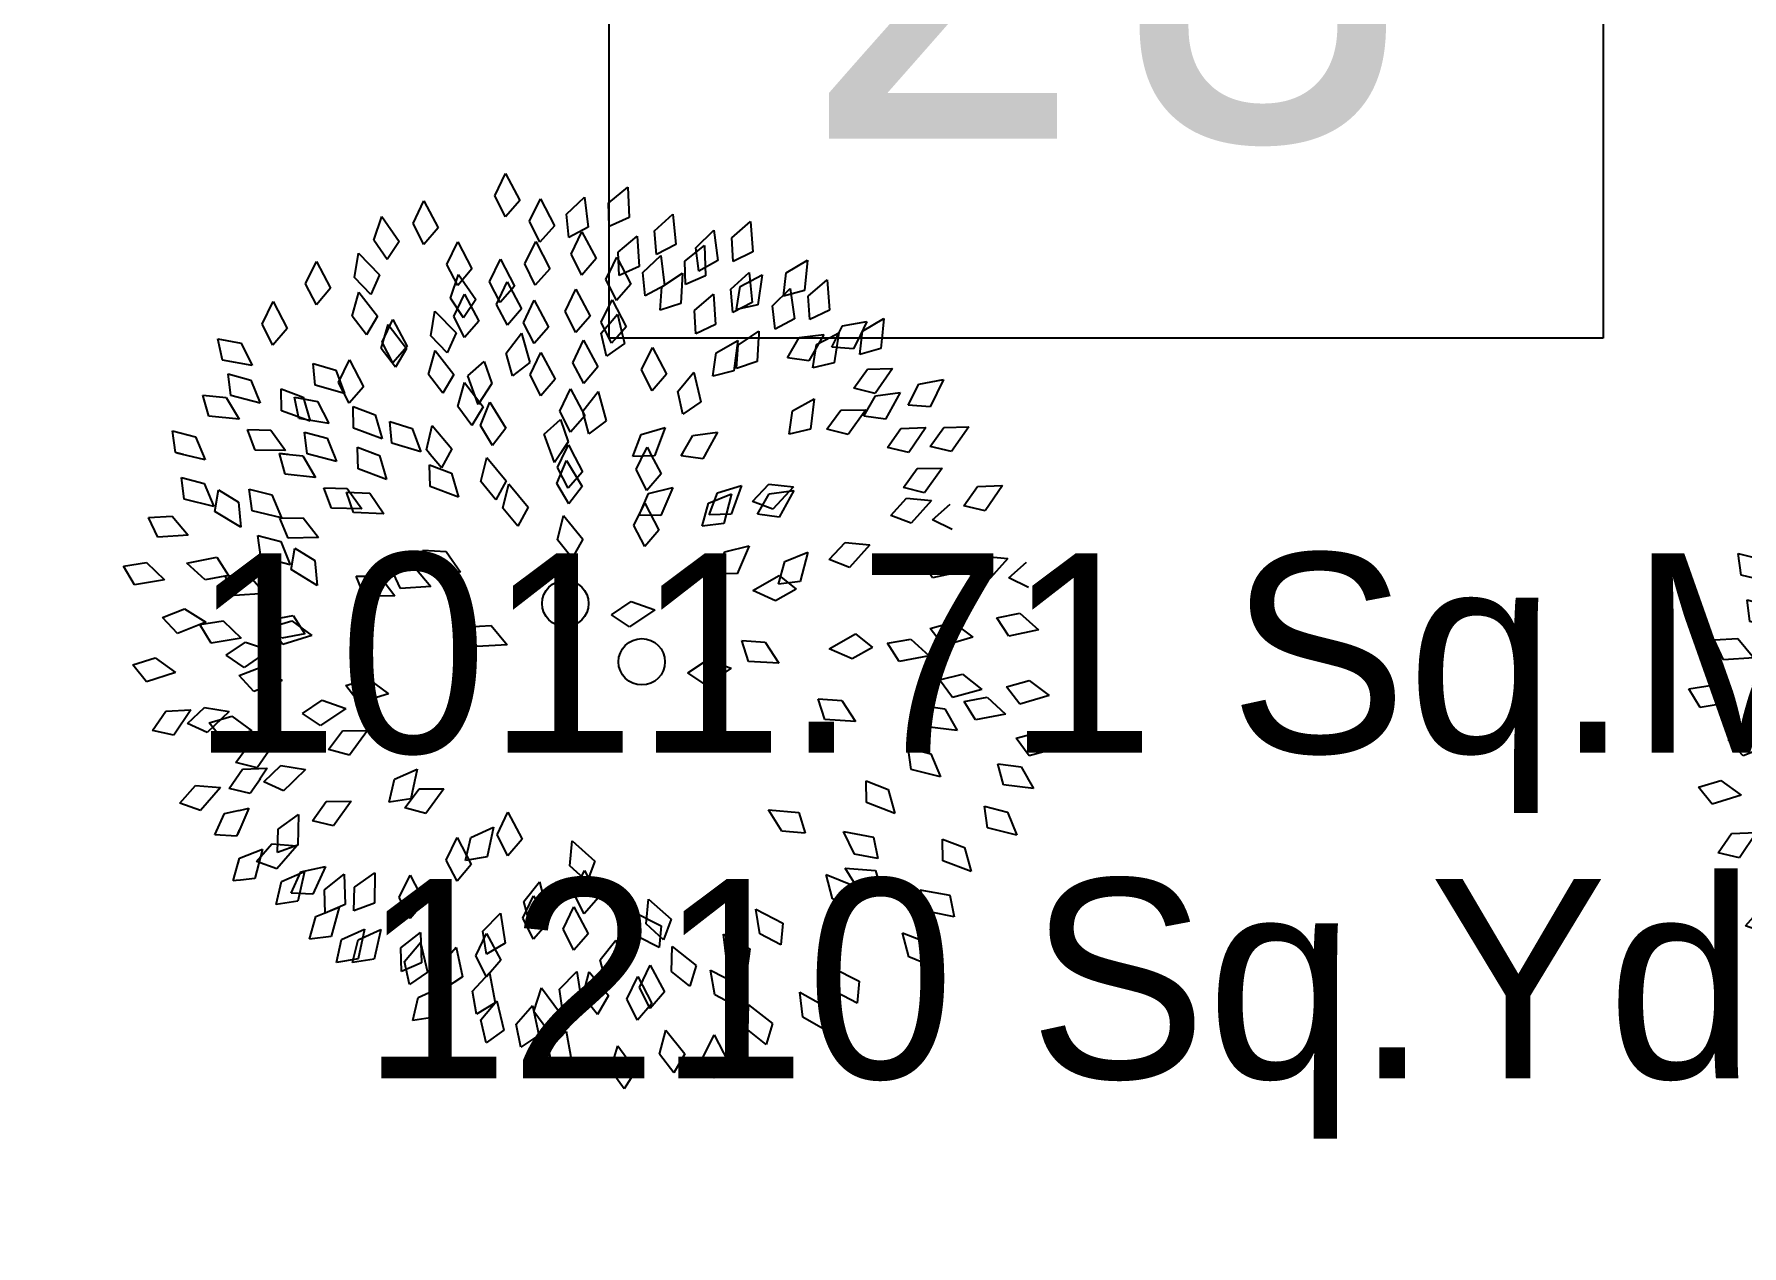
# Model space of a CAD drawing. Header units: millimetres. Extents: x -176651 to 388869, y -469666 to 486614.
# Drawn here: x 252158 to 260717, y 97025 to 103097 of the extents above; entities that cross this region are included whole.
import ezdxf

# ---------------------------------------------------------------- set-up
doc = ezdxf.new("R2010")
doc.units = ezdxf.units.MM
doc.layers.add('A- FURNITURE', color=252, linetype='Continuous', lineweight=0)
doc.layers.add('L-TREEEES', color=8, linetype='Continuous', lineweight=25)
for name, color, linetype in [('ad-Plot Areas-Sq.Mts', 8, 'Continuous'), ('ad-Plot Areas-Sq.Yds', 8, 'Continuous'), ('ad-Plot Numbers', 2, 'Continuous')]:
    doc.layers.add(name, color=color, linetype=linetype)
doc.styles.add('$0$grid_text', font='verdana.ttf', dxfattribs={"width": 0.9})
doc.styles.add('MtX_Century_Gothic', font='GOTHIC.TTF')

# ---------------------------------------------------------------- blocks, each defined once
blk = doc.blocks.new('A$Cbbea0351')
at = {"layer": 'ad-Plot Areas-Sq.Mts', "linetype": 'Continuous', "insert": (-109951.3, -366769.1), "char_height": 1000, "width": 9668.736, "attachment_point": 5, "style": 'MtX_Century_Gothic', "bg_fill": 2}
blk.add_mtext('1011.71 Sq.Mts', dxfattribs=at)
at = {"layer": 'ad-Plot Numbers', "linetype": 'Continuous', "insert": (-110045.8, -363059.2), "char_height": 2000, "width": 2981.719, "attachment_point": 5, "style": '$0$grid_text', "bg_fill": 18, "box_fill_scale": 1.5, "bg_fill_color": 257, "bg_fill_transparency": 0}
blk.add_mtext('28', dxfattribs=at)
at = {"layer": 'ad-Plot Areas-Sq.Yds', "linetype": 'Continuous', "insert": (-109951.3, -368400.7), "char_height": 1000, "width": 7884.158, "attachment_point": 5, "style": 'MtX_Century_Gothic', "bg_fill": 2}
blk.add_mtext('1210 Sq.Yds', dxfattribs=at)
blk = doc.blocks.new('qerfefr')
at = {"layer": 'L-TREEEES', "color": 96, "ltscale": 1.622888}
for p, q in [((260796.6039, 1945721.7741, 129.9135), (260796.686, 1945721.8685, 129.9135)), ((260796.686, 1945721.8685, 129.9135), (260796.719, 1945721.7197, 129.9135)), ((260796.6282, 1945721.6587, 129.9135), (260796.6039, 1945721.7741, 129.9135)), ((260796.719, 1945721.7197, 129.9135), (260796.6282, 1945721.6587, 129.9135)), ((260796.7383, 1945721.6058, 129.9135), (260796.821, 1945721.6998, 129.9135)), ((260796.821, 1945721.6998, 129.9135), (260796.8531, 1945721.5507, 129.9135)), ((260796.762, 1945721.4903, 129.9135), (260796.7383, 1945721.6058, 129.9135)), ((260796.9265, 1945721.5914, 129.9135), (260797.0369, 1945721.6503, 129.9135)), ((260797.0369, 1945721.6503, 129.9135), (260797.0146, 1945721.4995, 129.9135)), ((260797.1451, 1945721.5912, 129.9135), (260797.2599, 1945721.6411, 129.9135)), ((260797.2599, 1945721.6411, 129.9135), (260797.2257, 1945721.4926, 129.9135)), ((260796.8531, 1945721.5507, 129.9135), (260796.762, 1945721.4903, 129.9135)), ((260796.9081, 1945721.4749, 129.9135), (260796.9265, 1945721.5914, 129.9135)), ((260797.1175, 1945721.4766, 129.9135), (260797.1451, 1945721.5912, 129.9135)), ((260796.6597, 1945721.4054, 129.9135), (260796.7427, 1945721.4991, 129.9135)), ((260796.7427, 1945721.4991, 129.9135), (260796.7743, 1945721.3499, 129.9135)), ((260797.0146, 1945721.4995, 129.9135), (260796.9081, 1945721.4749, 129.9135)), ((260797.2257, 1945721.4926, 129.9135), (260797.1175, 1945721.4766, 129.9135)), ((260797.3303, 1945721.395, 129.9135), (260797.4418, 1945721.452, 129.9135)), ((260797.4418, 1945721.452, 129.9135), (260797.4168, 1945721.3016, 129.9135)), ((260796.683, 1945721.2898, 129.9135), (260796.6597, 1945721.4054, 129.9135)), ((260796.7743, 1945721.3499, 129.9135), (260796.683, 1945721.2898, 129.9135)), ((260797.1269, 1945721.3401, 129.9135), (260797.2404, 1945721.3928, 129.9135)), ((260797.2404, 1945721.3928, 129.9135), (260797.2098, 1945721.2435, 129.9135)), ((260797.3099, 1945721.2789, 129.9135), (260797.3303, 1945721.395, 129.9135)), ((260796.4699, 1945721.2469, 129.9135), (260796.5513, 1945721.3421, 129.9135)), ((260796.5513, 1945721.3421, 129.9135), (260796.5855, 1945721.1935, 129.9135)), ((260797.102, 1945721.2248, 129.9135), (260797.1269, 1945721.3401, 129.9135)), ((260797.4168, 1945721.3016, 129.9135), (260797.3099, 1945721.2789, 129.9135)), ((260797.5093, 1945721.2589, 129.9135), (260797.6187, 1945721.3197, 129.9135)), ((260796.4952, 1945721.1318, 129.9135), (260796.4699, 1945721.2469, 129.9135)), ((260796.5855, 1945721.1935, 129.9135), (260796.4952, 1945721.1318, 129.9135)), ((260796.7925, 1945721.122, 129.9135), (260796.8746, 1945721.2164, 129.9135)), ((260796.8746, 1945721.2164, 129.9135), (260796.9076, 1945721.0676, 129.9135)), ((260797.2098, 1945721.2435, 129.9135), (260797.102, 1945721.2248, 129.9135)), ((260797.4929, 1945721.1421, 129.9135), (260797.5093, 1945721.2589, 129.9135)), ((260796.8168, 1945721.0066, 129.9135), (260796.7925, 1945721.122, 129.9135)), ((260797.254, 1945721.0037, 129.9135), (260797.2922, 1945721.1152, 129.9135)), ((260797.2922, 1945721.1152, 129.9135), (260797.4111, 1945721.1543, 129.9135)), ((260797.4111, 1945721.1543, 129.9135), (260797.3632, 1945721.0095, 129.9135)), ((260797.599, 1945721.1685, 129.9135), (260797.4929, 1945721.1421, 129.9135)), ((260796.4536, 1945720.9991, 129.9135), (260796.5536, 1945721.0745, 129.9135)), ((260796.5536, 1945721.0745, 129.9135), (260796.5549, 1945720.922, 129.9135)), ((260796.9076, 1945721.0676, 129.9135), (260796.8168, 1945721.0066, 129.9135)), ((260796.9394, 1945720.9703, 129.9135), (260797.0424, 1945721.0414, 129.9135)), ((260797.0424, 1945721.0414, 129.9135), (260797.0374, 1945720.8891, 129.9135)), ((260797.3632, 1945721.0095, 129.9135), (260797.254, 1945721.0037, 129.9135)), ((260796.4535, 1945720.8812, 129.9135), (260796.4536, 1945720.9991, 129.9135)), ((260796.5549, 1945720.922, 129.9135), (260796.4535, 1945720.8812, 129.9135)), ((260796.9343, 1945720.8526, 129.9135), (260796.9394, 1945720.9703, 129.9135)), ((260797.0374, 1945720.8891, 129.9135), (260796.9343, 1945720.8526, 129.9135)), ((260797.4684, 1945720.7246, 129.9135), (260797.5899, 1945720.7546, 129.9135)), ((260796.6357, 1945720.6468, 129.9135), (260796.7178, 1945720.7413, 129.9135)), ((260796.7178, 1945720.7413, 129.9135), (260796.7508, 1945720.5924, 129.9135)), ((260797.4219, 1945720.6163, 129.9135), (260797.4684, 1945720.7246, 129.9135)), ((260796.66, 1945720.5314, 129.9135), (260796.6357, 1945720.6468, 129.9135)), ((260796.7508, 1945720.5924, 129.9135), (260796.66, 1945720.5314, 129.9135)), ((260797.5312, 1945720.6139, 129.9135), (260797.4219, 1945720.6163, 129.9135)), ((260796.1618, 1945720.4102, 129.9135), (260796.2229, 1945720.5195, 129.9135)), ((260796.2229, 1945720.5195, 129.9135), (260796.2855, 1945720.3805, 129.9135)), ((260796.2091, 1945720.3023, 129.9135), (260796.1618, 1945720.4102, 129.9135)), ((260796.5513, 1945720.3786, 129.9135), (260796.6334, 1945720.4731, 129.9135)), ((260796.6334, 1945720.4731, 129.9135), (260796.6664, 1945720.3242, 129.9135)), ((260796.9297, 1945720.3323, 129.9135), (260796.9986, 1945720.4279, 129.9135)), ((260796.9986, 1945720.4279, 129.9135), (260797.1238, 1945720.4308, 129.9135)), ((260797.1238, 1945720.4308, 129.9135), (260797.0359, 1945720.3062, 129.9135)), ((260796.2855, 1945720.3805, 129.9135), (260796.2091, 1945720.3023, 129.9135)), ((260796.5756, 1945720.2633, 129.9135), (260796.5513, 1945720.3786, 129.9135)), ((260796.6664, 1945720.3242, 129.9135), (260796.5756, 1945720.2633, 129.9135)), ((260797.0359, 1945720.3062, 129.9135), (260796.9297, 1945720.3323, 129.9135)), ((260797.164, 1945720.2715, 129.9135), (260797.2472, 1945720.355, 129.9135)), ((260797.2472, 1945720.355, 129.9135), (260797.3712, 1945720.338, 129.9135)), ((260797.3712, 1945720.338, 129.9135), (260797.2647, 1945720.2289, 129.9135)), ((260797.2647, 1945720.2289, 129.9135), (260797.164, 1945720.2715, 129.9135)), ((260796.8828, 1945720.0409, 129.9135), (260796.9567, 1945720.1328, 129.9135)), ((260796.9567, 1945720.1328, 129.9135), (260797.0818, 1945720.1291, 129.9135)), ((260797.0818, 1945720.1291, 129.9135), (260796.9875, 1945720.0093, 129.9135)), ((260796.9875, 1945720.0093, 129.9135), (260796.8828, 1945720.0409, 129.9135)), ((260797.1739, 1945719.9048, 129.9135), (260797.2334, 1945720.0066, 129.9135)), ((260797.2334, 1945720.0066, 129.9135), (260797.3577, 1945720.0214, 129.9135)), ((260797.3577, 1945720.0214, 129.9135), (260797.282, 1945719.889, 129.9135)), ((260796.6189, 1945719.5951, 129.9135), (260796.7307, 1945719.6325, 129.9135)), ((260796.6899, 1945719.5119, 129.9135), (260796.6189, 1945719.5951, 129.9135)), ((260796.834, 1945719.5618, 129.9135), (260796.6899, 1945719.5119, 129.9135)), ((260796.7307, 1945719.6325, 129.9135), (260796.834, 1945719.5618, 129.9135)), ((260797.3336, 1945719.526, 129.9135), (260797.4812, 1945719.5641, 129.9135)), ((260797.4812, 1945719.5641, 129.9135), (260797.5452, 1945719.4755, 129.9135)), ((260797.4308, 1945719.4472, 129.9135), (260797.3336, 1945719.526, 129.9135)), ((260797.5452, 1945719.4755, 129.9135), (260797.4308, 1945719.4472, 129.9135)), ((260797.2202, 1945719.1891, 129.9135), (260797.2151, 1945719.2983, 129.9135)), ((260797.2151, 1945719.2983, 129.9135), (260797.3263, 1945719.2594, 129.9135)), ((260797.3263, 1945719.2594, 129.9135), (260797.3646, 1945719.1402, 129.9135)), ((260797.3646, 1945719.1402, 129.9135), (260797.2202, 1945719.1891, 129.9135)), ((260794.7246, 1945718.9963, 129.9135), (260794.8421, 1945719.0394, 129.9135)), ((260794.8421, 1945719.0394, 129.9135), (260794.7991, 1945718.8931, 129.9135)), ((260795.297, 1945718.9804, 129.9135), (260795.3524, 1945719.0845, 129.9135)), ((260795.3524, 1945719.0845, 129.9135), (260795.476, 1945719.1041, 129.9135)), ((260795.476, 1945719.1041, 129.9135), (260795.4057, 1945718.9689, 129.9135)), ((260795.4057, 1945718.9689, 129.9135), (260795.297, 1945718.9804, 129.9135)), ((260795.4969, 1945718.6254, 129.9135), (260795.579, 1945718.7199, 129.9135)), ((260795.579, 1945718.7199, 129.9135), (260795.612, 1945718.571, 129.9135)), ((260795.776, 1945718.6812, 129.9135), (260795.8581, 1945718.7757, 129.9135)), ((260795.8581, 1945718.7757, 129.9135), (260795.8911, 1945718.6269, 129.9135)), ((260794.8409, 1945718.5276, 129.9135), (260794.8691, 1945718.6421, 129.9135)), ((260794.8691, 1945718.6421, 129.9135), (260794.9841, 1945718.6915, 129.9135)), ((260794.9841, 1945718.6915, 129.9135), (260794.9492, 1945718.5431, 129.9135)), ((260795.5213, 1945718.51, 129.9135), (260795.4969, 1945718.6254, 129.9135)), ((260795.8004, 1945718.5659, 129.9135), (260795.776, 1945718.6812, 129.9135)), ((260795.8911, 1945718.6269, 129.9135), (260795.8004, 1945718.5659, 129.9135)), ((260794.9492, 1945718.5431, 129.9135), (260794.8409, 1945718.5276, 129.9135)), ((260795.2204, 1945718.5055, 129.9135), (260795.3025, 1945718.6, 129.9135)), ((260795.3025, 1945718.6, 129.9135), (260795.3355, 1945718.4511, 129.9135)), ((260795.612, 1945718.571, 129.9135), (260795.5213, 1945718.51, 129.9135)), ((260796.0865, 1945718.4361, 129.9135), (260796.1304, 1945718.5534, 129.9135)), ((260796.1304, 1945718.5534, 129.9135), (260796.2134, 1945718.4255, 129.9135)), ((260795.2448, 1945718.3901, 129.9135), (260795.2204, 1945718.5055, 129.9135)), ((260795.3355, 1945718.4511, 129.9135), (260795.2448, 1945718.3901, 129.9135)), ((260794.8315, 1945718.2749, 129.9135), (260794.8865, 1945718.3792, 129.9135)), ((260794.8865, 1945718.3792, 129.9135), (260795.01, 1945718.3993, 129.9135)), ((260795.01, 1945718.3993, 129.9135), (260794.9403, 1945718.2638, 129.9135)), ((260795.8179, 1945718.3234, 129.9135), (260795.9187, 1945718.3976, 129.9135)), ((260795.9187, 1945718.3976, 129.9135), (260795.9184, 1945718.2452, 129.9135)), ((260796.1497, 1945718.3366, 129.9135), (260796.0865, 1945718.4361, 129.9135)), ((260796.2134, 1945718.4255, 129.9135), (260796.1497, 1945718.3366, 129.9135)), ((260794.9403, 1945718.2638, 129.9135), (260794.8315, 1945718.2749, 129.9135)), ((260795.5811, 1945718.2341, 129.9135), (260795.6894, 1945718.297, 129.9135)), ((260795.6894, 1945718.297, 129.9135), (260795.6725, 1945718.1454, 129.9135)), ((260795.8165, 1945718.2055, 129.9135), (260795.8179, 1945718.3234, 129.9135)), ((260795.1561, 1945718.0718, 129.9135), (260795.1609, 1945718.1896, 129.9135)), ((260795.1609, 1945718.1896, 129.9135), (260795.2637, 1945718.261, 129.9135)), ((260795.2637, 1945718.261, 129.9135), (260795.2591, 1945718.1086, 129.9135)), ((260795.3259, 1945718.1223, 129.9135), (260795.4305, 1945718.191, 129.9135)), ((260795.4305, 1945718.191, 129.9135), (260795.4219, 1945718.0388, 129.9135)), ((260795.5669, 1945718.1171, 129.9135), (260795.5811, 1945718.2341, 129.9135)), ((260795.9184, 1945718.2452, 129.9135), (260795.8165, 1945718.2055, 129.9135)), ((260795.9706, 1945718.1372, 129.9135), (260796.0527, 1945718.2316, 129.9135)), ((260796.0527, 1945718.2316, 129.9135), (260796.0857, 1945718.0828, 129.9135)), ((260795.2591, 1945718.1086, 129.9135), (260795.1561, 1945718.0718, 129.9135)), ((260795.3181, 1945718.0047, 129.9135), (260795.3259, 1945718.1223, 129.9135)), ((260795.6725, 1945718.1454, 129.9135), (260795.5669, 1945718.1171, 129.9135)), ((260795.995, 1945718.0218, 129.9135), (260795.9706, 1945718.1372, 129.9135)), ((260795.4219, 1945718.0388, 129.9135), (260795.3181, 1945718.0047, 129.9135)), ((260795.4519, 1945717.9571, 129.9135), (260795.5583, 1945718.0231, 129.9135)), ((260795.5583, 1945718.0231, 129.9135), (260795.5458, 1945717.8711, 129.9135)), ((260796.0857, 1945718.0828, 129.9135), (260795.995, 1945718.0218, 129.9135))]:
    blk.add_line(p, q, dxfattribs=at)
at = {"layer": 'L-TREEEES', "color": 104, "ltscale": 1.622888}
for p, q in [((260795.9619, 1945721.7193, 129.9135), (260796.0317, 1945721.8232, 129.9135)), ((260796.0317, 1945721.8232, 129.9135), (260796.0829, 1945721.6797, 129.9135)), ((260796.173, 1945721.748, 129.9135), (260796.2552, 1945721.8425, 129.9135)), ((260796.2552, 1945721.8425, 129.9135), (260796.2882, 1945721.6936, 129.9135)), ((260796.0005, 1945721.6079, 129.9135), (260795.9619, 1945721.7193, 129.9135)), ((260796.1974, 1945721.6326, 129.9135), (260796.173, 1945721.748, 129.9135)), ((260796.2882, 1945721.6936, 129.9135), (260796.1974, 1945721.6326, 129.9135)), ((260795.8696, 1945721.6771, 129.9135), (260795.9439, 1945721.544, 129.9135)), ((260796.0829, 1945721.6797, 129.9135), (260796.0005, 1945721.6079, 129.9135)), ((260795.9439, 1945721.544, 129.9135), (260795.8745, 1945721.4596, 129.9135)), ((260796.283, 1945721.5053, 129.9135), (260796.3651, 1945721.5997, 129.9135)), ((260796.3651, 1945721.5997, 129.9135), (260796.3981, 1945721.4509, 129.9135)), ((260796.3074, 1945721.3899, 129.9135), (260796.283, 1945721.5053, 129.9135)), ((260796.3981, 1945721.4509, 129.9135), (260796.3074, 1945721.3899, 129.9135)), ((260795.8549, 1945721.1858, 129.9135), (260795.92, 1945721.2927, 129.9135)), ((260795.92, 1945721.2927, 129.9135), (260795.9775, 1945721.1515, 129.9135)), ((260796.247, 1945721.2442, 129.9135), (260796.3291, 1945721.3386, 129.9135)), ((260796.3291, 1945721.3386, 129.9135), (260796.3621, 1945721.1898, 129.9135)), ((260795.8983, 1945721.0762, 129.9135), (260795.8549, 1945721.1858, 129.9135)), ((260796.2713, 1945721.1288, 129.9135), (260796.247, 1945721.2442, 129.9135)), ((260796.3621, 1945721.1898, 129.9135), (260796.2713, 1945721.1288, 129.9135)), ((260795.9775, 1945721.1515, 129.9135), (260795.8983, 1945721.0762, 129.9135)), ((260796.237, 1945720.9394, 129.9135), (260796.3352, 1945720.9876, 129.9135)), ((260796.2496, 1945720.7875, 129.9135), (260796.237, 1945720.9394, 129.9135)), ((260796.3352, 1945720.9876, 129.9135), (260796.3437, 1945720.87, 129.9135)), ((260796.3437, 1945720.87, 129.9135), (260796.2496, 1945720.7875, 129.9135)), ((260796.2337, 1945720.6828, 129.9135), (260796.3099, 1945720.7822, 129.9135)), ((260796.3099, 1945720.7822, 129.9135), (260796.352, 1945720.6356, 129.9135)), ((260795.9404, 1945720.6355, 129.9135), (260796.0003, 1945720.7454, 129.9135)), ((260796.0003, 1945720.7454, 129.9135), (260796.0646, 1945720.6072, 129.9135)), ((260796.2651, 1945720.5692, 129.9135), (260796.2337, 1945720.6828, 129.9135)), ((260795.9891, 1945720.5281, 129.9135), (260795.9404, 1945720.6355, 129.9135)), ((260796.0646, 1945720.6072, 129.9135), (260795.9891, 1945720.5281, 129.9135)), ((260796.352, 1945720.6356, 129.9135), (260796.2651, 1945720.5692, 129.9135)), ((260795.6142, 1945720.1073, 129.9135), (260795.7294, 1945720.0823, 129.9135)), ((260795.6327, 1945719.9995, 129.9135), (260795.6142, 1945720.1073, 129.9135)), ((260795.7294, 1945720.0823, 129.9135), (260795.782, 1945719.9687, 129.9135)), ((260795.782, 1945719.9687, 129.9135), (260795.6327, 1945719.9995, 129.9135)), ((260794.3733, 1945719.188, 129.9135), (260794.2835, 1945719.2504, 129.9135)), ((260794.4098, 1945719.0515, 129.9135), (260794.4856, 1945719.1418, 129.9135)), ((260794.4856, 1945719.1418, 129.9135), (260794.6106, 1945719.1354, 129.9135)), ((260794.6106, 1945719.1354, 129.9135), (260794.5137, 1945719.0176, 129.9135)), ((260794.5137, 1945719.0176, 129.9135), (260794.4098, 1945719.0515, 129.9135)), ((260794.6902, 1945718.8835, 129.9135), (260794.7246, 1945718.9963, 129.9135)), ((260794.4387, 1945718.8048, 129.9135), (260794.4987, 1945718.9063, 129.9135)), ((260794.4987, 1945718.9063, 129.9135), (260794.6231, 1945718.9204, 129.9135)), ((260794.6231, 1945718.9204, 129.9135), (260794.5468, 1945718.7884, 129.9135)), ((260794.7991, 1945718.8931, 129.9135), (260794.6902, 1945718.8835, 129.9135)), ((260794.5468, 1945718.7884, 129.9135), (260794.4387, 1945718.8048, 129.9135)), ((260794.6162, 1945718.6345, 129.9135), (260794.6723, 1945718.7383, 129.9135)), ((260794.6723, 1945718.7383, 129.9135), (260794.796, 1945718.7572, 129.9135)), ((260794.796, 1945718.7572, 129.9135), (260794.7249, 1945718.6224, 129.9135)), ((260794.7249, 1945718.6224, 129.9135), (260794.6162, 1945718.6345, 129.9135))]:
    blk.add_line(p, q, dxfattribs=at)
at = {"layer": 'L-TREEEES', "color": 70, "ltscale": 1.622888}
for p, q in [((260795.574, 1945721.5973, 129.9135), (260795.6561, 1945721.6918, 129.9135)), ((260795.6561, 1945721.6918, 129.9135), (260795.6891, 1945721.543, 129.9135)), ((260795.8181, 1945721.5631, 129.9135), (260795.8696, 1945721.6771, 129.9135)), ((260795.3106, 1945721.4596, 129.9135), (260795.3928, 1945721.5541, 129.9135)), ((260795.3928, 1945721.5541, 129.9135), (260795.4258, 1945721.4053, 129.9135)), ((260795.5984, 1945721.482, 129.9135), (260795.574, 1945721.5973, 129.9135)), ((260795.6891, 1945721.543, 129.9135), (260795.5984, 1945721.482, 129.9135)), ((260795.8745, 1945721.4596, 129.9135), (260795.8181, 1945721.5631, 129.9135)), ((260795.0707, 1945721.3371, 129.9135), (260795.0775, 1945721.4463, 129.9135)), ((260795.0775, 1945721.4463, 129.9135), (260795.1839, 1945721.3954, 129.9135)), ((260795.335, 1945721.3443, 129.9135), (260795.3106, 1945721.4596, 129.9135)), ((260795.7562, 1945721.3792, 129.9135), (260795.8197, 1945721.487, 129.9135)), ((260795.8197, 1945721.487, 129.9135), (260795.8793, 1945721.3467, 129.9135)), ((260795.1839, 1945721.3954, 129.9135), (260795.2089, 1945721.2728, 129.9135)), ((260795.4258, 1945721.4053, 129.9135), (260795.335, 1945721.3443, 129.9135)), ((260795.8011, 1945721.2702, 129.9135), (260795.7562, 1945721.3792, 129.9135)), ((260795.0648, 1945721.1553, 129.9135), (260795.0805, 1945721.2635, 129.9135)), ((260795.2089, 1945721.2728, 129.9135), (260795.0707, 1945721.3371, 129.9135)), ((260795.0805, 1945721.2635, 129.9135), (260795.1824, 1945721.2041, 129.9135)), ((260795.8793, 1945721.3467, 129.9135), (260795.8011, 1945721.2702, 129.9135)), ((260794.9312, 1945721.1946, 129.9135), (260795.0408, 1945721.1511, 129.9135)), ((260794.9318, 1945721.0853, 129.9135), (260794.9312, 1945721.1946, 129.9135)), ((260795.1824, 1945721.2041, 129.9135), (260795.1974, 1945721.0799, 129.9135)), ((260795.4876, 1945721.0949, 129.9135), (260795.5066, 1945721.2026, 129.9135)), ((260795.5066, 1945721.2026, 129.9135), (260795.6067, 1945721.1401, 129.9135)), ((260795.0408, 1945721.1511, 129.9135), (260795.074, 1945721.0304, 129.9135)), ((260795.1974, 1945721.0799, 129.9135), (260795.0648, 1945721.1553, 129.9135)), ((260795.2909, 1945721.0152, 129.9135), (260795.317, 1945721.1214, 129.9135)), ((260795.317, 1945721.1214, 129.9135), (260795.4127, 1945721.0524, 129.9135)), ((260795.6178, 1945721.0155, 129.9135), (260795.4876, 1945721.0949, 129.9135)), ((260795.6067, 1945721.1401, 129.9135), (260795.6178, 1945721.0155, 129.9135)), ((260794.7232, 1945720.952, 129.9135), (260794.7374, 1945721.0604, 129.9135)), ((260794.7374, 1945721.0604, 129.9135), (260794.8401, 1945721.0025, 129.9135)), ((260795.074, 1945721.0304, 129.9135), (260794.9318, 1945721.0853, 129.9135)), ((260795.4155, 1945720.9273, 129.9135), (260795.2909, 1945721.0152, 129.9135)), ((260795.4127, 1945721.0524, 129.9135), (260795.4155, 1945720.9273, 129.9135)), ((260794.8568, 1945720.8785, 129.9135), (260794.7232, 1945720.952, 129.9135)), ((260794.8401, 1945721.0025, 129.9135), (260794.8568, 1945720.8785, 129.9135)), ((260795.1008, 1945720.9691, 129.9135), (260795.2137, 1945720.9352, 129.9135)), ((260795.1108, 1945720.8602, 129.9135), (260795.1008, 1945720.9691, 129.9135)), ((260795.2137, 1945720.9352, 129.9135), (260795.2573, 1945720.8179, 129.9135)), ((260795.6161, 1945720.8356, 129.9135), (260795.6427, 1945720.9416, 129.9135)), ((260795.6427, 1945720.9416, 129.9135), (260795.738, 1945720.8722, 129.9135)), ((260795.2573, 1945720.8179, 129.9135), (260795.1108, 1945720.8602, 129.9135)), ((260795.7402, 1945720.7471, 129.9135), (260795.6161, 1945720.8356, 129.9135)), ((260795.738, 1945720.8722, 129.9135), (260795.7402, 1945720.7471, 129.9135)), ((260794.7042, 1945720.7159, 129.9135), (260794.7195, 1945720.8242, 129.9135)), ((260794.7195, 1945720.8242, 129.9135), (260794.8216, 1945720.7652, 129.9135)), ((260794.8216, 1945720.7652, 129.9135), (260794.837, 1945720.641, 129.9135)), ((260794.5077, 1945720.6737, 129.9135), (260794.6231, 1945720.6493, 129.9135)), ((260794.5268, 1945720.5661, 129.9135), (260794.5077, 1945720.6737, 129.9135)), ((260794.837, 1945720.641, 129.9135), (260794.7042, 1945720.7159, 129.9135)), ((260794.8356, 1945720.6163, 129.9135), (260794.8821, 1945720.7153, 129.9135)), ((260794.8821, 1945720.7153, 129.9135), (260794.9623, 1945720.6289, 129.9135)), ((260794.6231, 1945720.6493, 129.9135), (260794.6763, 1945720.536, 129.9135)), ((260794.9405, 1945720.5056, 129.9135), (260794.8356, 1945720.6163, 129.9135)), ((260794.9623, 1945720.6289, 129.9135), (260794.9405, 1945720.5056, 129.9135)), ((260794.6763, 1945720.536, 129.9135), (260794.5268, 1945720.5661, 129.9135)), ((260795.1411, 1945720.4984, 129.9135), (260795.2552, 1945720.4686, 129.9135)), ((260795.1551, 1945720.3899, 129.9135), (260795.1411, 1945720.4984, 129.9135)), ((260795.4976, 1945720.5368, 129.9135), (260795.6097, 1945720.5002, 129.9135)), ((260795.5051, 1945720.4277, 129.9135), (260795.4976, 1945720.5368, 129.9135)), ((260795.6097, 1945720.5002, 129.9135), (260795.6505, 1945720.3819, 129.9135)), ((260794.3215, 1945720.4709, 129.9135), (260794.4387, 1945720.4581, 129.9135)), ((260794.3512, 1945720.3656, 129.9135), (260794.3215, 1945720.4709, 129.9135)), ((260794.4387, 1945720.4581, 129.9135), (260794.5029, 1945720.3507, 129.9135)), ((260795.2552, 1945720.4686, 129.9135), (260795.303, 1945720.3529, 129.9135)), ((260795.6505, 1945720.3819, 129.9135), (260795.5051, 1945720.4277, 129.9135)), ((260794.5029, 1945720.3507, 129.9135), (260794.3512, 1945720.3656, 129.9135)), ((260794.6996, 1945720.2971, 129.9135), (260794.6325, 1945720.4028, 129.9135)), ((260794.6325, 1945720.4028, 129.9135), (260794.7846, 1945720.3918, 129.9135)), ((260794.7846, 1945720.3918, 129.9135), (260794.8171, 1945720.2874, 129.9135)), ((260795.303, 1945720.3529, 129.9135), (260795.1551, 1945720.3899, 129.9135)), ((260794.8171, 1945720.2874, 129.9135), (260794.6996, 1945720.2971, 129.9135)), ((260794.4439, 1945720.1719, 129.9135), (260794.5612, 1945720.184, 129.9135)), ((260794.495, 1945720.0752, 129.9135), (260794.4439, 1945720.1719, 129.9135)), ((260794.5612, 1945720.184, 129.9135), (260794.6465, 1945720.0923, 129.9135)), ((260794.6465, 1945720.0923, 129.9135), (260794.495, 1945720.0752, 129.9135)), ((260794.2375, 1945719.9821, 129.9135), (260794.3553, 1945719.9857, 129.9135)), ((260794.2815, 1945719.882, 129.9135), (260794.2375, 1945719.9821, 129.9135)), ((260794.3553, 1945719.9857, 129.9135), (260794.4338, 1945719.8882, 129.9135)), ((260794.9469, 1945719.9833, 129.9135), (260795.0647, 1945719.986, 129.9135)), ((260794.9901, 1945719.8829, 129.9135), (260794.9469, 1945719.9833, 129.9135)), ((260795.0647, 1945719.986, 129.9135), (260795.1425, 1945719.888, 129.9135)), ((260794.7015, 1945719.9057, 129.9135), (260794.8131, 1945719.9436, 129.9135)), ((260794.7728, 1945719.8228, 129.9135), (260794.7015, 1945719.9057, 129.9135)), ((260794.8131, 1945719.9436, 129.9135), (260794.9167, 1945719.8732, 129.9135)), ((260794.4338, 1945719.8882, 129.9135), (260794.2815, 1945719.882, 129.9135)), ((260794.9167, 1945719.8732, 129.9135), (260794.7728, 1945719.8228, 129.9135)), ((260795.1425, 1945719.888, 129.9135), (260794.9901, 1945719.8829, 129.9135)), ((260794.2469, 1945719.6387, 129.9135), (260794.337, 1945719.7148, 129.9135)), ((260794.3436, 1945719.5877, 129.9135), (260794.2469, 1945719.6387, 129.9135)), ((260794.337, 1945719.7148, 129.9135), (260794.4591, 1945719.6872, 129.9135)), ((260794.4591, 1945719.6872, 129.9135), (260794.3436, 1945719.5877, 129.9135)), ((260794.4239, 1945719.6256, 129.9135), (260794.5276, 1945719.6817, 129.9135)), ((260794.5276, 1945719.6817, 129.9135), (260794.6415, 1945719.6299, 129.9135)), ((260794.5082, 1945719.5559, 129.9135), (260794.4239, 1945719.6256, 129.9135)), ((260794.6415, 1945719.6299, 129.9135), (260794.5082, 1945719.5559, 129.9135)), ((260794.6078, 1945719.3738, 129.9135), (260794.6994, 1945719.448, 129.9135)), ((260794.6994, 1945719.448, 129.9135), (260794.8209, 1945719.418, 129.9135)), ((260794.8209, 1945719.418, 129.9135), (260794.7034, 1945719.3208, 129.9135)), ((260795.0723, 1945719.3153, 129.9135), (260795.1655, 1945719.3876, 129.9135)), ((260795.1655, 1945719.3876, 129.9135), (260795.2863, 1945719.355, 129.9135)), ((260794.2835, 1945719.2504, 129.9135), (260794.3822, 1945719.315, 129.9135)), ((260794.3822, 1945719.315, 129.9135), (260794.5, 1945719.2728, 129.9135)), ((260794.7034, 1945719.3208, 129.9135), (260794.6078, 1945719.3738, 129.9135)), ((260795.1669, 1945719.2603, 129.9135), (260795.0723, 1945719.3153, 129.9135)), ((260795.2863, 1945719.355, 129.9135), (260795.1669, 1945719.2603, 129.9135)), ((260794.5, 1945719.2728, 129.9135), (260794.3733, 1945719.188, 129.9135))]:
    blk.add_line(p, q, dxfattribs=at)
at = {"layer": 'L-TREEEES', "color": 98, "ltscale": 1.622888}
for p, q in [((260797.6187, 1945721.3197, 129.9135), (260797.599, 1945721.1685, 129.9135)), ((260797.6953, 1945721.2594, 129.9135), (260797.808, 1945721.3137, 129.9135)), ((260797.808, 1945721.3137, 129.9135), (260797.7795, 1945721.1639, 129.9135)), ((260797.672, 1945721.1438, 129.9135), (260797.6953, 1945721.2594, 129.9135)), ((260797.7795, 1945721.1639, 129.9135), (260797.672, 1945721.1438, 129.9135)), ((260797.6241, 1945720.9063, 129.9135), (260797.6726, 1945721.0138, 129.9135)), ((260797.6726, 1945721.0138, 129.9135), (260797.7946, 1945721.0415, 129.9135)), ((260797.7946, 1945721.0415, 129.9135), (260797.7334, 1945720.9019, 129.9135)), ((260797.8686, 1945720.9091, 129.9135), (260797.912, 1945721.0187, 129.9135)), ((260797.912, 1945721.0187, 129.9135), (260798.0326, 1945721.0522, 129.9135)), ((260798.0326, 1945721.0522, 129.9135), (260797.978, 1945720.9099, 129.9135)), ((260797.7334, 1945720.9019, 129.9135), (260797.6241, 1945720.9063, 129.9135)), ((260797.978, 1945720.9099, 129.9135), (260797.8686, 1945720.9091, 129.9135)), ((260797.5899, 1945720.7546, 129.9135), (260797.5312, 1945720.6139, 129.9135)), ((260797.8067, 1945720.6058, 129.9135), (260797.8899, 1945720.6892, 129.9135)), ((260797.8899, 1945720.6892, 129.9135), (260798.0139, 1945720.6721, 129.9135)), ((260798.0139, 1945720.6721, 129.9135), (260797.9073, 1945720.5631, 129.9135)), ((260798.0363, 1945720.6001, 129.9135), (260798.1147, 1945720.6882, 129.9135)), ((260798.1147, 1945720.6882, 129.9135), (260798.2395, 1945720.6782, 129.9135)), ((260798.2395, 1945720.6782, 129.9135), (260798.1393, 1945720.5633, 129.9135)), ((260797.9073, 1945720.5631, 129.9135), (260797.8067, 1945720.6058, 129.9135)), ((260798.1393, 1945720.5633, 129.9135), (260798.0363, 1945720.6001, 129.9135)), ((260798.0881, 1945720.3717, 129.9135), (260798.1795, 1945720.4462, 129.9135)), ((260798.1795, 1945720.4462, 129.9135), (260798.3011, 1945720.4166, 129.9135)), ((260798.3011, 1945720.4166, 129.9135), (260798.184, 1945720.319, 129.9135)), ((260798.184, 1945720.319, 129.9135), (260798.0881, 1945720.3717, 129.9135)), ((260797.9045, 1945720.2095, 129.9135), (260797.9968, 1945720.2829, 129.9135)), ((260797.9968, 1945720.2829, 129.9135), (260798.118, 1945720.2517, 129.9135)), ((260798.118, 1945720.2517, 129.9135), (260797.9996, 1945720.1556, 129.9135)), ((260797.9996, 1945720.1556, 129.9135), (260797.9045, 1945720.2095, 129.9135)), ((260798.1731, 1945720.0403, 129.9135), (260798.2635, 1945720.116, 129.9135)), ((260798.2635, 1945720.116, 129.9135), (260798.3855, 1945720.0879, 129.9135)), ((260798.3855, 1945720.0879, 129.9135), (260798.2696, 1945719.9888, 129.9135)), ((260797.4501, 1945719.9579, 129.9135), (260797.5504, 1945720.02, 129.9135)), ((260797.5504, 1945720.02, 129.9135), (260797.6671, 1945719.9747, 129.9135)), ((260798.2696, 1945719.9888, 129.9135), (260798.1731, 1945720.0403, 129.9135)), ((260797.282, 1945719.889, 129.9135), (260797.1739, 1945719.9048, 129.9135)), ((260797.5383, 1945719.8932, 129.9135), (260797.4501, 1945719.9579, 129.9135)), ((260797.6671, 1945719.9747, 129.9135), (260797.5383, 1945719.8932, 129.9135)), ((260798.0994, 1945719.7085, 129.9135), (260798.199, 1945719.7717, 129.9135)), ((260798.3162, 1945719.7278, 129.9135), (260798.1883, 1945719.6448, 129.9135)), ((260798.199, 1945719.7717, 129.9135), (260798.3162, 1945719.7278, 129.9135)), ((260798.1883, 1945719.6448, 129.9135), (260798.0994, 1945719.7085, 129.9135)), ((260798.2964, 1945719.6327, 129.9135), (260798.402, 1945719.6851, 129.9135)), ((260798.3782, 1945719.5601, 129.9135), (260798.2964, 1945719.6327, 129.9135)), ((260798.185, 1945719.4549, 129.9135), (260798.3027, 1945719.4475, 129.9135)), ((260798.2195, 1945719.3511, 129.9135), (260798.185, 1945719.4549, 129.9135)), ((260798.3027, 1945719.4475, 129.9135), (260798.3717, 1945719.343, 129.9135)), ((260798.3717, 1945719.343, 129.9135), (260798.2195, 1945719.3511, 129.9135)), ((260797.9165, 1945719.0945, 129.9135), (260798.034, 1945719.0843, 129.9135)), ((260797.9484, 1945718.99, 129.9135), (260797.9165, 1945719.0945, 129.9135)), ((260798.034, 1945719.0843, 129.9135), (260798.1004, 1945718.9782, 129.9135)), ((260798.1418, 1945719.1092, 129.9135), (260798.2597, 1945719.1106, 129.9135)), ((260798.1839, 1945719.0083, 129.9135), (260798.1418, 1945719.1092, 129.9135)), ((260798.2597, 1945719.1106, 129.9135), (260798.3364, 1945719.0117, 129.9135)), ((260798.1004, 1945718.9782, 129.9135), (260797.9484, 1945718.99, 129.9135)), ((260798.3364, 1945719.0117, 129.9135), (260798.1839, 1945719.0083, 129.9135)), ((260798.1201, 1945718.8484, 129.9135), (260798.238, 1945718.8467, 129.9135)), ((260798.1596, 1945718.7465, 129.9135), (260798.1201, 1945718.8484, 129.9135)), ((260798.238, 1945718.8467, 129.9135), (260798.312, 1945718.7458, 129.9135)), ((260797.997, 1945718.6385, 129.9135), (260797.9982, 1945718.7478, 129.9135)), ((260797.9982, 1945718.7478, 129.9135), (260798.107, 1945718.7025, 129.9135)), ((260798.107, 1945718.7025, 129.9135), (260798.1384, 1945718.5814, 129.9135)), ((260798.312, 1945718.7458, 129.9135), (260798.1596, 1945718.7465, 129.9135)), ((260798.1384, 1945718.5814, 129.9135), (260797.997, 1945718.6385, 129.9135)), ((260797.8637, 1945718.4522, 129.9135), (260797.8784, 1945718.5606, 129.9135)), ((260797.8784, 1945718.5606, 129.9135), (260797.9808, 1945718.5022, 129.9135)), ((260797.1579, 1945718.3247, 129.9135), (260797.1221, 1945718.4446, 129.9135)), ((260797.1221, 1945718.4446, 129.9135), (260797.2655, 1945718.3928, 129.9135)), ((260797.6045, 1945718.351, 129.9135), (260797.6319, 1945718.4569, 129.9135)), ((260797.6319, 1945718.4569, 129.9135), (260797.7267, 1945718.3867, 129.9135)), ((260797.9969, 1945718.3781, 129.9135), (260797.8637, 1945718.4522, 129.9135)), ((260797.9808, 1945718.5022, 129.9135), (260797.9969, 1945718.3781, 129.9135)), ((260797.2655, 1945718.3928, 129.9135), (260797.2684, 1945718.2835, 129.9135)), ((260797.7267, 1945718.3867, 129.9135), (260797.7279, 1945718.2615, 129.9135)), ((260797.2684, 1945718.2835, 129.9135), (260797.1579, 1945718.3247, 129.9135)), ((260797.7279, 1945718.2615, 129.9135), (260797.6045, 1945718.351, 129.9135)), ((260797.4799, 1945718.1179, 129.9135), (260797.4559, 1945718.2408, 129.9135)), ((260797.4559, 1945718.2408, 129.9135), (260797.5935, 1945718.1752, 129.9135)), ((260796.3249, 1945718.0025, 129.9135), (260796.3375, 1945718.127, 129.9135)), ((260796.3375, 1945718.127, 129.9135), (260796.4503, 1945718.0245, 129.9135)), ((260797.5858, 1945718.0662, 129.9135), (260797.4799, 1945718.1179, 129.9135)), ((260797.5935, 1945718.1752, 129.9135), (260797.5858, 1945718.0662, 129.9135)), ((260796.4503, 1945718.0245, 129.9135), (260796.4114, 1945717.9223, 129.9135)), ((260797.3142, 1945717.9311, 129.9135), (260797.3148, 1945718.0563, 129.9135)), ((260797.3148, 1945718.0563, 129.9135), (260797.4369, 1945717.9651, 129.9135)), ((260795.4411, 1945717.8396, 129.9135), (260795.4519, 1945717.9571, 129.9135)), ((260796.4114, 1945717.9223, 129.9135), (260796.3249, 1945718.0025, 129.9135)), ((260796.9164, 1945717.8563, 129.9135), (260796.9288, 1945717.9808, 129.9135)), ((260796.9288, 1945717.9808, 129.9135), (260797.0418, 1945717.8785, 129.9135)), ((260797.408, 1945717.8596, 129.9135), (260797.3142, 1945717.9311, 129.9135)), ((260797.4369, 1945717.9651, 129.9135), (260797.408, 1945717.8596, 129.9135)), ((260795.5458, 1945717.8711, 129.9135), (260795.4411, 1945717.8396, 129.9135)), ((260795.7222, 1945717.7777, 129.9135), (260795.7894, 1945717.8832, 129.9135)), ((260795.7894, 1945717.8832, 129.9135), (260795.8441, 1945717.7409, 129.9135)), ((260795.9794, 1945717.7881, 129.9135), (260796.0416, 1945717.8967, 129.9135)), ((260796.0416, 1945717.8967, 129.9135), (260796.1029, 1945717.7571, 129.9135)), ((260796.4395, 1945717.7906, 129.9135), (260796.4761, 1945717.9103, 129.9135)), ((260796.4761, 1945717.9103, 129.9135), (260796.5668, 1945717.7878, 129.9135)), ((260796.7227, 1945717.7797, 129.9135), (260796.7404, 1945717.9036, 129.9135)), ((260796.7404, 1945717.9036, 129.9135), (260796.8489, 1945717.7964, 129.9135)), ((260797.003, 1945717.7762, 129.9135), (260796.9164, 1945717.8563, 129.9135)), ((260797.0418, 1945717.8785, 129.9135), (260797.003, 1945717.7762, 129.9135)), ((260795.7634, 1945717.6672, 129.9135), (260795.7222, 1945717.7777, 129.9135)), ((260796.0258, 1945717.6797, 129.9135), (260795.9794, 1945717.7881, 129.9135)), ((260796.1029, 1945717.7571, 129.9135), (260796.0258, 1945717.6797, 129.9135)), ((260796.1879, 1945717.7158, 129.9135), (260796.27, 1945717.8103, 129.9135)), ((260796.27, 1945717.8103, 129.9135), (260796.303, 1945717.6614, 129.9135)), ((260796.5088, 1945717.6952, 129.9135), (260796.4395, 1945717.7906, 129.9135)), ((260796.5668, 1945717.7878, 129.9135), (260796.5088, 1945717.6952, 129.9135)), ((260796.8057, 1945717.696, 129.9135), (260796.7227, 1945717.7797, 129.9135)), ((260796.8489, 1945717.7964, 129.9135), (260796.8057, 1945717.696, 129.9135)), ((260795.8441, 1945717.7409, 129.9135), (260795.7634, 1945717.6672, 129.9135)), ((260796.2122, 1945717.6004, 129.9135), (260796.1879, 1945717.7158, 129.9135)), ((260796.303, 1945717.6614, 129.9135), (260796.2122, 1945717.6004, 129.9135))]:
    blk.add_line(p, q, dxfattribs=at)
at = {"layer": 'L-TREEEES', "color": 96, "ltscale": 1.622888}
blk.add_circle((260796.4099, 1945719.7098, 129.9135), 0.1164, dxfattribs=at)
blk = doc.blocks.new('zw$1761')
at = {"color": 6, "xscale": 39.3712485404797, "yscale": 39.3712485404797, "zscale": 39.3712485404797, "rotation": 15.20137085992779}
for p in [(10181486.5, -76618199.54, 34049.85), (10181501.58, -76618211.03, -5793.34), (10181795.43, -76618223.72, 34033.35)]:
    blk.add_blockref('qerfefr', p, dxfattribs=at)

msp = doc.modelspace()

# ---------------------------------------------------------------- block references
at = {"ltscale": 5}
msp.add_blockref('A$Cbbea0351', (367576.8, 466613.8), dxfattribs=at)

# ---------------------------------------------------------------- next in the draw order: block references
at = {"layer": 'A- FURNITURE', "color": 6, "xscale": 25.39807961885639, "yscale": 25.39807961885639, "zscale": 25.39807961885639}
msp.add_blockref('zw$1761', (173126.7, 121263.1), dxfattribs=at)

doc.saveas('drawing.dxf')
